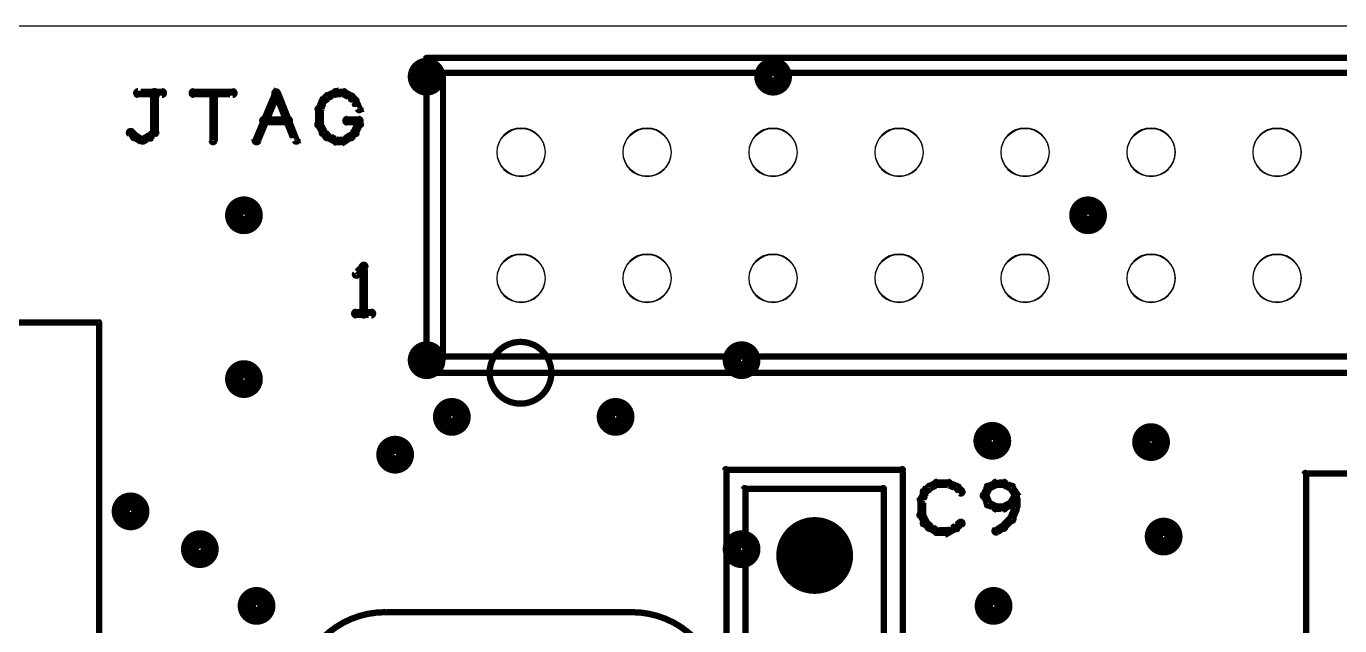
# Model space of a CAD drawing. Extents: x 7835 to 14160, y 8914 to 11568.
# Drawn here: x 9532 to 10575, y 11089 to 11565 of the extents above; entities that cross this region are included whole.
import ezdxf

# ---------------------------------------------------------------- set-up
doc = ezdxf.new("R2010")
doc.units = 0
doc.layers.get('0').update_dxf_attribs({"linetype": 'CONTINUOUS'})
for name, color, linetype in [('_BOARD', 254, 'CONTINUOUS'), ('_DRILL', 251, 'CONTINUOUS'), ('BOTTOM_SOLDER_MASK', 6, 'CONTINUOUS'), ('DOCUMENTATION1', 3, 'CONTINUOUS'), ('TOP_SILKSCREEN', 1, 'CONTINUOUS'), ('TOP_SOLDER_MASK', 2, 'CONTINUOUS')]:
    doc.layers.add(name, color=color, linetype=linetype)

# ---------------------------------------------------------------- blocks, each defined once
blk = doc.blocks.new('VIA')
at = {"const_width": 13}
blk.add_lwpolyline([(-6, 0, 1), (6, 0, 1)], format="xyb", close=True, dxfattribs=at)
blk = doc.blocks.new('PS2')
at = {"const_width": 28}
blk.add_lwpolyline([(-14, 0, 1), (14, 0, 1)], format="xyb", close=True, dxfattribs=at)
blk = doc.blocks.new('PS1_7')
at = {"const_width": 35}
blk.add_lwpolyline([(-18, 0, 1), (18, 0, 1)], format="xyb", close=True, dxfattribs=at)
blk = doc.blocks.new('_HOLE')
blk.add_circle((0, 0), 0.5)

msp = doc.modelspace()

# ---------------------------------------------------------------- linework, layer by layer
at = {"layer": '_BOARD', "color": 3}
msp.add_lwpolyline([(7835, 9315), (11640, 9315), (11640, 9315), (11640, 11565), (11640, 11565), (7835, 11565), (7835, 11565), (7835, 9315), (7835, 9315)], close=True, dxfattribs=at)
at = {"layer": 'DOCUMENTATION1', "color": 94}
for points in [[(10900, 11290, 5, 5, 0), (9850, 11290, 0, 0, 0), (9850, 11290, 3, 3, 0), (9850, 11291, 3, 3, 1), (9850, 11289, 0, 0, 0), (9849, 11290, 3, 3, 1), (9851, 11290, 0, 0, 0), (9850, 11290, 0, 0, 0), (9850, 11290, 5, 5, 0), (9850, 11540, 5, 5, 0), (9850, 11540, 0, 0, 0), (9850, 11540, 3, 3, 0), (9851, 11540, 3, 3, 1), (9849, 11540, 0, 0, 0), (9850, 11541, 3, 3, 1), (9850, 11539, 0, 0, 0), (9850, 11540, 0, 0, 0), (9850, 11540, 5, 5, 0), (10900, 11540, 0, 0, 0)], [(8590, 11330, 5, 5, 0), (9590, 11330, 0, 0, 0), (9590, 11330, 3, 3, 0), (9590, 11329, 3, 3, 1), (9590, 11331, 0, 0, 0), (9591, 11330, 3, 3, 1), (9589, 11330, 0, 0, 0), (9590, 11330, 0, 0, 0), (9590, 11330, 5, 5, 0), (9590, 10230, 0, 0, 0), (9590, 10230, 3, 3, 0), (9589, 10230, 3, 3, 1), (9591, 10230, 0, 0, 0), (9590, 10229, 3, 3, 1), (9590, 10231, 0, 0, 0), (9590, 10230, 0, 0, 0), (9590, 10230, 5, 5, 0), (8590, 10230, 5, 5, 0)], [(10228, 10977, 5, 5, 0), (10228, 11213, 0, 0, 0), (10228, 11213, 3, 3, 0), (10229, 11213, 3, 3, 1), (10226, 11213, 0, 0, 0), (10228, 11212, 3, 3, 1), (10228, 11214, 0, 0, 0), (10228, 11213, 0, 0, 0), (10228, 11213, 5, 5, 0), (10088, 11213, 0, 0, 0), (10088, 11213, 3, 3, 0), (10088, 11214, 3, 3, 1), (10088, 11212, 0, 0, 0), (10089, 11213, 3, 3, 1), (10086, 11213, 0, 0, 0), (10088, 11213, 0, 0, 0), (10088, 11213, 5, 5, 0), (10088, 10977, 0, 0, 0)], [(10923, 11210, 5, 5, 0), (10548, 11210, 0, 0, 0), (10548, 11210, 3, 3, 0), (10548, 11211, 3, 3, 1), (10548, 11209, 0, 0, 0), (10549, 11210, 3, 3, 1), (10546, 11210, 0, 0, 0), (10548, 11210, 0, 0, 0), (10548, 11210, 5, 5, 0), (10548, 11060, 5, 5, 0), (10548, 11060, 0, 0, 0), (10548, 11060, 3, 3, 0), (10546, 11060, 3, 3, 1), (10549, 11060, 0, 0, 0), (10548, 11061, 3, 3, 1), (10548, 11059, 0, 0, 0), (10548, 11060, 0, 0, 0), (10548, 11060, 5, 5, 0), (10923, 11060, 0, 0, 0)], [(10013, 11099, 3, 3, 1), (10013, 11101, 0, 0, 0), (10013, 11100, 0, 0, 0), (10013, 11100, 5, 5, 0), (9817, 11100, 0, 0, 0), (9817, 11100, 3, 3, 0), (9817, 11101, 3, 3, 1), (9817, 11099, 0, 0, 0), (9817, 11099, 3, 3, 1), (9817, 11101, 0, 0, 0), (9817, 11100, 0, 0, 0), (9817, 11100, 5, 5, 1), (9817, 10960, 0, 0, 0)], [(10013, 10960, 5, 5, 1), (10013, 11100, 5, 5, 0), (10013, 11100, 0, 0, 0), (10013, 11100, 3, 3, 0), (10013, 11101, 3, 3, 1), (10013, 11099, 0, 0, 0)]]:
    msp.add_lwpolyline(points, format="xyseb", dxfattribs=at)
at = {"layer": 'TOP_SILKSCREEN', "color": 135}
for points in [[(10888, 11303, 5, 5, 0), (9863, 11303, 0, 0, 0), (9863, 11303, 3, 3, 0), (9863, 11304, 3, 3, 1), (9863, 11301, 0, 0, 0), (9861, 11303, 3, 3, 1), (9864, 11303, 0, 0, 0), (9863, 11303, 0, 0, 0), (9863, 11303, 5, 5, 0), (9863, 11528, 5, 5, 0), (9863, 11528, 0, 0, 0), (9863, 11528, 3, 3, 0), (9864, 11528, 3, 3, 1), (9861, 11528, 0, 0, 0), (9863, 11529, 3, 3, 1), (9863, 11526, 0, 0, 0), (9863, 11528, 0, 0, 0), (9863, 11528, 5, 5, 0), (10888, 11528, 0, 0, 0)], [(9634, 11510, 4, 4, 1), (9634, 11514, 0, 0, 0), (9634, 11512, 0, 0, 0), (9634, 11512, 7, 7, 0), (9621, 11512, 7, 7, 0), (9621, 11512, 0, 0, 0), (9621, 11512, 4, 4, 0), (9621, 11514, 4, 4, 1), (9621, 11510, 0, 0, 0)], [(9632, 11481, 4, 4, 1), (9636, 11481, 0, 0, 0), (9634, 11481, 0, 0, 0), (9634, 11481, 7, 7, 0), (9634, 11512, 7, 7, 0), (9634, 11512, 0, 0, 0), (9634, 11512, 4, 4, 0), (9636, 11512, 4, 4, 1), (9632, 11512, 0, 0, 0)], [(9634, 11514, 4, 4, 1), (9634, 11510, 0, 0, 0), (9634, 11512, 0, 0, 0), (9634, 11512, 7, 7, 0), (9640, 11512, 7, 7, 0), (9640, 11512, 0, 0, 0), (9640, 11512, 4, 4, 0), (9640, 11510, 4, 4, 1), (9640, 11514, 0, 0, 0)], [(9665, 11514, 4, 4, 1), (9665, 11510, 0, 0, 0), (9665, 11512, 0, 0, 0), (9665, 11512, 7, 7, 0), (9696, 11512, 7, 7, 0), (9696, 11512, 0, 0, 0), (9696, 11512, 4, 4, 0), (9696, 11510, 4, 4, 1), (9696, 11514, 0, 0, 0)], [(9679, 11474, 4, 4, 1), (9682, 11474, 0, 0, 0), (9681, 11474, 0, 0, 0), (9681, 11474, 7, 7, 0), (9681, 11512, 7, 7, 0), (9681, 11512, 0, 0, 0), (9681, 11512, 4, 4, 0), (9682, 11512, 4, 4, 1), (9679, 11512, 0, 0, 0)], [(9713, 11475, 4, 4, 1), (9717, 11474, 0, 0, 0), (9715, 11474, 0, 0, 0), (9715, 11474, 7, 7, 0), (9731, 11512, 7, 7, 0), (9731, 11512, 0, 0, 0), (9731, 11512, 4, 4, 0), (9732, 11511, 4, 4, 1), (9729, 11513, 0, 0, 0)], [(9732, 11513, 4, 4, 1), (9729, 11511, 0, 0, 0), (9731, 11512, 0, 0, 0), (9731, 11512, 7, 7, 0), (9746, 11474, 7, 7, 0), (9746, 11474, 0, 0, 0), (9746, 11474, 4, 4, 0), (9745, 11474, 4, 4, 1), (9748, 11475, 0, 0, 0)], [(9763, 11500, 4, 4, 1), (9767, 11499, 0, 0, 0), (9765, 11499, 0, 0, 0), (9765, 11499, 7, 7, 0), (9768, 11506, 7, 7, 0), (9768, 11506, 0, 0, 0), (9768, 11506, 4, 4, 0), (9770, 11505, 4, 4, 1), (9767, 11506, 0, 0, 0)], [(9767, 11507, 4, 4, 1), (9769, 11504, 0, 0, 0), (9768, 11506, 0, 0, 0), (9768, 11506, 7, 7, 0), (9771, 11509, 7, 7, 0), (9771, 11509, 0, 0, 0), (9771, 11509, 4, 4, 0), (9772, 11508, 4, 4, 1), (9770, 11510, 0, 0, 0)], [(9770, 11510, 4, 4, 1), (9772, 11507, 0, 0, 0), (9771, 11509, 0, 0, 0), (9771, 11509, 7, 7, 0), (9778, 11512, 7, 7, 0), (9778, 11512, 0, 0, 0), (9778, 11512, 4, 4, 0), (9778, 11510, 4, 4, 1), (9777, 11513, 0, 0, 0)], [(9778, 11514, 4, 4, 1), (9778, 11510, 0, 0, 0), (9778, 11512, 0, 0, 0), (9778, 11512, 7, 7, 0), (9784, 11512, 7, 7, 0), (9784, 11512, 0, 0, 0), (9784, 11512, 4, 4, 0), (9784, 11510, 4, 4, 1), (9784, 11514, 0, 0, 0)], [(9785, 11513, 4, 4, 1), (9783, 11510, 0, 0, 0), (9784, 11512, 0, 0, 0), (9784, 11512, 7, 7, 0), (9790, 11509, 7, 7, 0), (9790, 11509, 0, 0, 0), (9790, 11509, 4, 4, 0), (9789, 11507, 4, 4, 1), (9791, 11510, 0, 0, 0)], [(9791, 11510, 4, 4, 1), (9789, 11508, 0, 0, 0), (9790, 11509, 0, 0, 0), (9790, 11509, 7, 7, 0), (9793, 11506, 7, 7, 0), (9793, 11506, 0, 0, 0), (9793, 11506, 4, 4, 0), (9792, 11504, 4, 4, 1), (9794, 11507, 0, 0, 0)], [(9795, 11506, 4, 4, 1), (9792, 11505, 0, 0, 0), (9793, 11506, 0, 0, 0), (9793, 11506, 7, 7, 0), (9796, 11499, 7, 7, 0), (9796, 11499, 0, 0, 0), (9796, 11499, 4, 4, 0), (9795, 11499, 4, 4, 1), (9798, 11500, 0, 0, 0)], [(9763, 11487, 4, 4, 1), (9767, 11487, 0, 0, 0), (9765, 11487, 0, 0, 0), (9765, 11487, 7, 7, 0), (9765, 11499, 7, 7, 0), (9765, 11499, 0, 0, 0), (9765, 11499, 4, 4, 0), (9767, 11499, 4, 4, 1), (9763, 11499, 0, 0, 0)], [(9721, 11492, 4, 4, 1), (9721, 11488, 0, 0, 0), (9721, 11490, 0, 0, 0), (9721, 11490, 7, 7, 0), (9740, 11490, 7, 7, 0), (9740, 11490, 0, 0, 0), (9740, 11490, 4, 4, 0), (9740, 11488, 4, 4, 1), (9740, 11492, 0, 0, 0)], [(9767, 11480, 4, 4, 1), (9770, 11481, 0, 0, 0), (9768, 11481, 0, 0, 0), (9768, 11481, 7, 7, 0), (9765, 11487, 7, 7, 0), (9765, 11487, 0, 0, 0), (9765, 11487, 4, 4, 0), (9767, 11488, 4, 4, 1), (9763, 11486, 0, 0, 0)], [(9787, 11492, 4, 4, 1), (9787, 11488, 0, 0, 0), (9787, 11490, 0, 0, 0), (9787, 11490, 7, 7, 0), (9796, 11490, 7, 7, 0), (9796, 11490, 0, 0, 0), (9796, 11490, 4, 4, 0), (9796, 11488, 4, 4, 1), (9796, 11492, 0, 0, 0)], [(9798, 11486, 4, 4, 1), (9795, 11488, 0, 0, 0), (9796, 11487, 0, 0, 0), (9796, 11487, 7, 7, 0), (9793, 11481, 7, 7, 0), (9793, 11481, 0, 0, 0), (9793, 11481, 4, 4, 0), (9792, 11481, 4, 4, 1), (9795, 11480, 0, 0, 0)], [(9798, 11490, 4, 4, 1), (9795, 11490, 0, 0, 0), (9796, 11490, 0, 0, 0), (9796, 11490, 7, 7, 0), (9796, 11487, 7, 7, 0), (9796, 11487, 0, 0, 0), (9796, 11487, 4, 4, 0), (9795, 11487, 4, 4, 1), (9798, 11487, 0, 0, 0)], [(9616, 11482, 4, 4, 1), (9614, 11479, 0, 0, 0), (9615, 11481, 0, 0, 0), (9615, 11481, 7, 7, 0), (9618, 11478, 7, 7, 0), (9618, 11478, 0, 0, 0), (9618, 11478, 4, 4, 0), (9617, 11476, 4, 4, 1), (9619, 11479, 0, 0, 0)], [(9619, 11479, 4, 4, 1), (9617, 11476, 0, 0, 0), (9618, 11478, 0, 0, 0), (9618, 11478, 7, 7, 0), (9624, 11474, 7, 7, 0), (9624, 11474, 0, 0, 0), (9624, 11474, 4, 4, 0), (9624, 11473, 4, 4, 1), (9625, 11476, 0, 0, 0)], [(9624, 11476, 4, 4, 1), (9625, 11473, 0, 0, 0), (9624, 11474, 0, 0, 0), (9624, 11474, 7, 7, 0), (9631, 11478, 7, 7, 0), (9631, 11478, 0, 0, 0), (9631, 11478, 4, 4, 0), (9631, 11476, 4, 4, 1), (9630, 11479, 0, 0, 0)], [(9629, 11479, 4, 4, 1), (9632, 11476, 0, 0, 0), (9631, 11478, 0, 0, 0), (9631, 11478, 7, 7, 0), (9634, 11481, 7, 7, 0), (9634, 11481, 0, 0, 0), (9634, 11481, 4, 4, 0), (9635, 11479, 4, 4, 1), (9633, 11482, 0, 0, 0)], [(9770, 11476, 4, 4, 1), (9772, 11479, 0, 0, 0), (9771, 11478, 0, 0, 0), (9771, 11478, 7, 7, 0), (9768, 11481, 7, 7, 0), (9768, 11481, 0, 0, 0), (9768, 11481, 4, 4, 0), (9769, 11482, 4, 4, 1), (9767, 11479, 0, 0, 0)], [(9777, 11473, 4, 4, 1), (9778, 11476, 0, 0, 0), (9778, 11474, 0, 0, 0), (9778, 11474, 7, 7, 0), (9771, 11478, 7, 7, 0), (9771, 11478, 0, 0, 0), (9771, 11478, 4, 4, 0), (9772, 11479, 4, 4, 1), (9770, 11476, 0, 0, 0)], [(9784, 11473, 4, 4, 1), (9784, 11476, 0, 0, 0), (9784, 11474, 0, 0, 0), (9784, 11474, 7, 7, 0), (9778, 11474, 7, 7, 0), (9778, 11474, 0, 0, 0), (9778, 11474, 4, 4, 0), (9778, 11476, 4, 4, 1), (9778, 11473, 0, 0, 0)], [(9791, 11476, 4, 4, 1), (9789, 11479, 0, 0, 0), (9790, 11478, 0, 0, 0), (9790, 11478, 7, 7, 0), (9784, 11474, 7, 7, 0), (9784, 11474, 0, 0, 0), (9784, 11474, 4, 4, 0), (9783, 11476, 4, 4, 1), (9785, 11473, 0, 0, 0)], [(9794, 11479, 4, 4, 1), (9792, 11482, 0, 0, 0), (9793, 11481, 0, 0, 0), (9793, 11481, 7, 7, 0), (9790, 11478, 7, 7, 0), (9790, 11478, 0, 0, 0), (9790, 11478, 4, 4, 0), (9789, 11479, 4, 4, 1), (9791, 11476, 0, 0, 0)], [(9801, 11373, 4, 4, 1), (9799, 11376, 0, 0, 0), (9800, 11374, 0, 0, 0), (9800, 11374, 7, 7, 0), (9794, 11368, 7, 7, 0), (9794, 11368, 0, 0, 0), (9794, 11368, 4, 4, 0), (9793, 11369, 4, 4, 1), (9795, 11367, 0, 0, 0)], [(9798, 11337, 4, 4, 1), (9802, 11337, 0, 0, 0), (9800, 11337, 0, 0, 0), (9800, 11337, 7, 7, 0), (9800, 11374, 7, 7, 0), (9800, 11374, 0, 0, 0), (9800, 11374, 4, 4, 0), (9802, 11374, 4, 4, 1), (9798, 11374, 0, 0, 0)], [(9794, 11339, 4, 4, 1), (9794, 11335, 0, 0, 0), (9794, 11337, 0, 0, 0), (9794, 11337, 7, 7, 0), (9806, 11337, 7, 7, 0), (9806, 11337, 0, 0, 0), (9806, 11337, 4, 4, 0), (9806, 11335, 4, 4, 1), (9806, 11339, 0, 0, 0)], [(10255, 11204, 4, 4, 1), (10255, 11200, 0, 0, 0), (10255, 11202, 0, 0, 0), (10255, 11202, 7, 7, 0), (10264, 11202, 7, 7, 0), (10264, 11202, 0, 0, 0), (10264, 11202, 4, 4, 0), (10264, 11200, 4, 4, 1), (10264, 11204, 0, 0, 0)], [(10308, 11200, 4, 4, 1), (10308, 11204, 0, 0, 0), (10308, 11202, 0, 0, 0), (10308, 11202, 7, 7, 0), (10302, 11202, 7, 7, 0), (10302, 11202, 0, 0, 0), (10302, 11202, 4, 4, 0), (10302, 11204, 4, 4, 1), (10302, 11200, 0, 0, 0)], [(10213, 10992, 5, 5, 0), (10213, 11198, 0, 0, 0), (10213, 11198, 3, 3, 0), (10214, 11198, 3, 3, 1), (10211, 11198, 0, 0, 0), (10213, 11197, 3, 3, 1), (10213, 11199, 0, 0, 0), (10213, 11198, 0, 0, 0), (10213, 11198, 5, 5, 0), (10103, 11198, 0, 0, 0), (10103, 11198, 3, 3, 0), (10103, 11199, 3, 3, 1), (10103, 11197, 0, 0, 0), (10104, 11198, 3, 3, 1), (10101, 11198, 0, 0, 0), (10103, 11198, 0, 0, 0), (10103, 11198, 5, 5, 0), (10103, 10992, 0, 0, 0)], [(10241, 11190, 4, 4, 1), (10244, 11189, 0, 0, 0), (10243, 11189, 0, 0, 0), (10243, 11189, 7, 7, 0), (10246, 11196, 7, 7, 0), (10246, 11196, 0, 0, 0), (10246, 11196, 4, 4, 0), (10247, 11195, 4, 4, 1), (10244, 11196, 0, 0, 0)], [(10244, 11197, 4, 4, 1), (10247, 11194, 0, 0, 0), (10246, 11196, 0, 0, 0), (10246, 11196, 7, 7, 0), (10249, 11199, 7, 7, 0), (10249, 11199, 0, 0, 0), (10249, 11199, 4, 4, 0), (10250, 11198, 4, 4, 1), (10248, 11200, 0, 0, 0)], [(10248, 11200, 4, 4, 1), (10250, 11197, 0, 0, 0), (10249, 11199, 0, 0, 0), (10249, 11199, 7, 7, 0), (10255, 11202, 7, 7, 0), (10255, 11202, 0, 0, 0), (10255, 11202, 4, 4, 0), (10256, 11200, 4, 4, 1), (10254, 11203, 0, 0, 0)], [(10265, 11203, 4, 4, 1), (10264, 11200, 0, 0, 0), (10264, 11202, 0, 0, 0), (10264, 11202, 7, 7, 0), (10271, 11199, 7, 7, 0), (10271, 11199, 0, 0, 0), (10271, 11199, 4, 4, 0), (10270, 11197, 4, 4, 1), (10271, 11200, 0, 0, 0)], [(10272, 11200, 4, 4, 1), (10269, 11198, 0, 0, 0), (10271, 11199, 0, 0, 0), (10271, 11199, 7, 7, 0), (10274, 11196, 7, 7, 0), (10274, 11196, 0, 0, 0), (10274, 11196, 4, 4, 0), (10273, 11194, 4, 4, 1), (10275, 11197, 0, 0, 0)], [(10297, 11198, 4, 4, 1), (10294, 11200, 0, 0, 0), (10296, 11199, 0, 0, 0), (10296, 11199, 7, 7, 0), (10293, 11193, 7, 7, 0), (10293, 11193, 0, 0, 0), (10293, 11193, 4, 4, 0), (10291, 11193, 4, 4, 1), (10294, 11192, 0, 0, 0)], [(10294, 11193, 4, 4, 1), (10291, 11192, 0, 0, 0), (10293, 11193, 0, 0, 0), (10293, 11193, 7, 7, 0), (10296, 11186, 7, 7, 0), (10296, 11186, 0, 0, 0), (10296, 11186, 4, 4, 0), (10294, 11185, 4, 4, 1), (10297, 11187, 0, 0, 0)], [(10303, 11200, 4, 4, 1), (10301, 11203, 0, 0, 0), (10302, 11202, 0, 0, 0), (10302, 11202, 7, 7, 0), (10296, 11199, 7, 7, 0), (10296, 11199, 0, 0, 0), (10296, 11199, 4, 4, 0), (10295, 11200, 4, 4, 1), (10296, 11197, 0, 0, 0)], [(10314, 11197, 4, 4, 1), (10315, 11200, 0, 0, 0), (10314, 11199, 0, 0, 0), (10314, 11199, 7, 7, 0), (10308, 11202, 7, 7, 0), (10308, 11202, 0, 0, 0), (10308, 11202, 4, 4, 0), (10309, 11203, 4, 4, 1), (10307, 11200, 0, 0, 0)], [(10316, 11192, 4, 4, 1), (10319, 11193, 0, 0, 0), (10318, 11193, 0, 0, 0), (10318, 11193, 7, 7, 0), (10314, 11199, 7, 7, 0), (10314, 11199, 0, 0, 0), (10314, 11199, 4, 4, 0), (10316, 11200, 4, 4, 1), (10313, 11198, 0, 0, 0)], [(10313, 11187, 4, 4, 1), (10316, 11185, 0, 0, 0), (10314, 11186, 0, 0, 0), (10314, 11186, 7, 7, 0), (10318, 11193, 7, 7, 0), (10318, 11193, 0, 0, 0), (10318, 11193, 4, 4, 0), (10319, 11192, 4, 4, 1), (10316, 11193, 0, 0, 0)], [(10316, 11183, 4, 4, 1), (10319, 11183, 0, 0, 0), (10318, 11183, 0, 0, 0), (10318, 11183, 7, 7, 0), (10318, 11193, 7, 7, 0), (10318, 11193, 0, 0, 0), (10318, 11193, 4, 4, 0), (10319, 11193, 4, 4, 1), (10316, 11193, 0, 0, 0)], [(10241, 11177, 4, 4, 1), (10244, 11177, 0, 0, 0), (10243, 11177, 0, 0, 0), (10243, 11177, 7, 7, 0), (10243, 11189, 7, 7, 0), (10243, 11189, 0, 0, 0), (10243, 11189, 4, 4, 0), (10244, 11189, 4, 4, 1), (10241, 11189, 0, 0, 0)], [(10296, 11188, 4, 4, 1), (10295, 11185, 0, 0, 0), (10296, 11186, 0, 0, 0), (10296, 11186, 7, 7, 0), (10302, 11183, 7, 7, 0), (10302, 11183, 0, 0, 0), (10302, 11183, 4, 4, 0), (10301, 11182, 4, 4, 1), (10303, 11185, 0, 0, 0)], [(10302, 11185, 4, 4, 1), (10302, 11181, 0, 0, 0), (10302, 11183, 0, 0, 0), (10302, 11183, 7, 7, 0), (10308, 11183, 7, 7, 0), (10308, 11183, 0, 0, 0), (10308, 11183, 4, 4, 0), (10308, 11181, 4, 4, 1), (10308, 11185, 0, 0, 0)], [(10307, 11185, 4, 4, 1), (10309, 11182, 0, 0, 0), (10308, 11183, 0, 0, 0), (10308, 11183, 7, 7, 0), (10314, 11186, 7, 7, 0), (10314, 11186, 0, 0, 0), (10314, 11186, 4, 4, 0), (10315, 11185, 4, 4, 1), (10314, 11188, 0, 0, 0)], [(10313, 11174, 4, 4, 1), (10316, 11173, 0, 0, 0), (10314, 11174, 0, 0, 0), (10314, 11174, 7, 7, 0), (10318, 11183, 7, 7, 0), (10318, 11183, 0, 0, 0), (10318, 11183, 4, 4, 0), (10319, 11183, 4, 4, 1), (10316, 11184, 0, 0, 0)], [(10244, 11170, 4, 4, 1), (10247, 11171, 0, 0, 0), (10246, 11171, 0, 0, 0), (10246, 11171, 7, 7, 0), (10243, 11177, 7, 7, 0), (10243, 11177, 0, 0, 0), (10243, 11177, 4, 4, 0), (10244, 11178, 4, 4, 1), (10241, 11176, 0, 0, 0)], [(10248, 11166, 4, 4, 1), (10250, 11169, 0, 0, 0), (10249, 11168, 0, 0, 0), (10249, 11168, 7, 7, 0), (10246, 11171, 7, 7, 0), (10246, 11171, 0, 0, 0), (10246, 11171, 4, 4, 0), (10247, 11172, 4, 4, 1), (10244, 11169, 0, 0, 0)], [(10307, 11169, 4, 4, 1), (10309, 11166, 0, 0, 0), (10308, 11168, 0, 0, 0), (10308, 11168, 7, 7, 0), (10314, 11174, 7, 7, 0), (10314, 11174, 0, 0, 0), (10314, 11174, 4, 4, 0), (10316, 11173, 4, 4, 1), (10313, 11175, 0, 0, 0)], [(10254, 11163, 4, 4, 1), (10256, 11166, 0, 0, 0), (10255, 11164, 0, 0, 0), (10255, 11164, 7, 7, 0), (10249, 11168, 7, 7, 0), (10249, 11168, 0, 0, 0), (10249, 11168, 4, 4, 0), (10250, 11169, 4, 4, 1), (10248, 11166, 0, 0, 0)], [(10264, 11163, 4, 4, 1), (10264, 11166, 0, 0, 0), (10264, 11164, 0, 0, 0), (10264, 11164, 7, 7, 0), (10255, 11164, 7, 7, 0), (10255, 11164, 0, 0, 0), (10255, 11164, 4, 4, 0), (10255, 11166, 4, 4, 1), (10255, 11163, 0, 0, 0)], [(10271, 11166, 4, 4, 1), (10270, 11169, 0, 0, 0), (10271, 11168, 0, 0, 0), (10271, 11168, 7, 7, 0), (10264, 11164, 7, 7, 0), (10264, 11164, 0, 0, 0), (10264, 11164, 4, 4, 0), (10264, 11166, 4, 4, 1), (10265, 11163, 0, 0, 0)], [(10275, 11169, 4, 4, 1), (10273, 11172, 0, 0, 0), (10274, 11171, 0, 0, 0), (10274, 11171, 7, 7, 0), (10271, 11168, 7, 7, 0), (10271, 11168, 0, 0, 0), (10271, 11168, 4, 4, 0), (10269, 11169, 4, 4, 1), (10272, 11166, 0, 0, 0)], [(10301, 11166, 4, 4, 1), (10303, 11163, 0, 0, 0), (10302, 11164, 0, 0, 0), (10302, 11164, 7, 7, 0), (10308, 11168, 7, 7, 0), (10308, 11168, 0, 0, 0), (10308, 11168, 4, 4, 0), (10309, 11166, 4, 4, 1), (10307, 11169, 0, 0, 0)]]:
    msp.add_lwpolyline(points, format="xyseb", dxfattribs=at)
msp.add_lwpolyline([(9901, 11290, 3, 3, 1), (9899, 11290, 0, 0, 0), (9900, 11290, 0, 0, 0), (9900, 11290, 5, 5, 1), (9949, 11290, 0, 0, 0), (9949, 11290, 3, 3, 0), (9950, 11290, 3, 3, 1), (9948, 11290, 0, 0, 0), (9948, 11290, 3, 3, 1), (9950, 11290, 0, 0, 0), (9949, 11290, 0, 0, 0), (9949, 11290, 5, 5, 1), (9900, 11290, 5, 5, 0), (9900, 11290, 0, 0, 0), (9900, 11290, 3, 3, 0), (9899, 11290, 3, 3, 1), (9901, 11290, 0, 0, 0)], format="xyseb", close=True, dxfattribs=at)

# ---------------------------------------------------------------- block references
at = {"layer": '_DRILL'}
for p, xscale, yscale in [((9850, 11525), 15, 15), ((10125, 11525), 15, 15), ((9925, 11465), 38, 38), ((10025, 11465), 38, 38), ((10125, 11465), 38, 38), ((10225, 11465), 38, 38), ((10325, 11465), 38, 38), ((10425, 11465), 38, 38), ((10525, 11465), 38, 38), ((9705, 11415), 15, 15), ((10375, 11415), 15, 15), ((9925, 11365), 38, 38), ((10025, 11365), 38, 38), ((10125, 11365), 38, 38), ((10225, 11365), 38, 38), ((10325, 11365), 38, 38), ((10425, 11365), 38, 38), ((10525, 11365), 38, 38), ((9850, 11300), 15, 15), ((10100, 11300), 15, 15), ((9705, 11285), 15, 15), ((9870, 11255), 15, 15), ((10000, 11255), 15, 15), ((10299, 11236), 15, 15), ((10425, 11235), 15, 15), ((9825, 11225), 15, 15), ((9615, 11180), 15, 15), ((10435, 11160), 15, 15), ((9670, 11150), 15, 15), ((10100, 11150), 15, 15), ((10158, 11145), 29, 29), ((9715, 11105), 15, 15), ((10300, 11105), 15, 15)]:
    msp.add_blockref('_HOLE', p, dxfattribs=dict(at, xscale=xscale, yscale=yscale))
at = {"layer": 'BOTTOM_SOLDER_MASK', "color": 2, "xscale": 1.2, "yscale": 1.2}
for p in [(9850, 11525), (9850, 11525), (10125, 11525), (10125, 11525), (9705, 11415), (9705, 11415), (10375, 11415), (10375, 11415), (9850, 11300), (9850, 11300), (10100, 11300), (10100, 11300), (9705, 11285), (9705, 11285), (9870, 11255), (9870, 11255), (10000, 11255), (10000, 11255), (10299, 11236), (10299, 11236), (10425, 11235), (10425, 11235), (9825, 11225), (9825, 11225), (9615, 11180), (9615, 11180), (10435, 11160), (10435, 11160), (9670, 11150), (9670, 11150), (10100, 11150), (10100, 11150), (9715, 11105), (9715, 11105), (10300, 11105), (10300, 11105)]:
    msp.add_blockref('VIA', p, dxfattribs=at)
at = {"layer": 'BOTTOM_SOLDER_MASK', "color": 253}
for name, p, xscale, yscale, rotation in [('PS1_7', (9925, 11465), 1.071, 1.067, 180), ('PS1_7', (9925, 11465), 1.071, 1.067, 180), ('PS1_7', (10025, 11465), 1.071, 1.067, 180), ('PS1_7', (10025, 11465), 1.071, 1.067, 180), ('PS1_7', (10125, 11465), 1.071, 1.067, 180), ('PS1_7', (10125, 11465), 1.071, 1.067, 180), ('PS1_7', (10225, 11465), 1.071, 1.067, 180), ('PS1_7', (10225, 11465), 1.071, 1.067, 180), ('PS1_7', (10325, 11465), 1.071, 1.067, 180), ('PS1_7', (10325, 11465), 1.071, 1.067, 180), ('PS1_7', (10425, 11365), 1.071, 1.067, 180), ('PS1_7', (10425, 11365), 1.071, 1.067, 180), ('PS1_7', (10525, 11365), 1.071, 1.067, 180), ('PS1_7', (10525, 11365), 1.071, 1.067, 180), ('PS2', (10158, 11145), 1.089, 1.089, 90), ('PS2', (10158, 11145), 1.089, 1.089, 90)]:
    msp.add_blockref(name, p, dxfattribs=dict(at, xscale=xscale, yscale=yscale, rotation=rotation))
at = {"layer": 'BOTTOM_SOLDER_MASK', "color": 253, "xscale": 1.071, "yscale": 1.067}
for p in [(10425, 11465), (10425, 11465), (10525, 11465), (10525, 11465), (9925, 11365), (9925, 11365), (10025, 11365), (10025, 11365), (10125, 11365), (10125, 11365), (10225, 11365), (10225, 11365), (10325, 11365), (10325, 11365)]:
    msp.add_blockref('PS1_7', p, dxfattribs=at)
at = {"layer": 'TOP_SOLDER_MASK', "color": 2, "xscale": 1.2, "yscale": 1.2}
for p in [(9850, 11525), (9850, 11525), (10125, 11525), (10125, 11525), (9705, 11415), (9705, 11415), (10375, 11415), (10375, 11415), (9850, 11300), (9850, 11300), (10100, 11300), (10100, 11300), (9705, 11285), (9705, 11285), (9870, 11255), (9870, 11255), (10000, 11255), (10000, 11255), (10299, 11236), (10299, 11236), (10425, 11235), (10425, 11235), (9825, 11225), (9825, 11225), (9615, 11180), (9615, 11180), (10435, 11160), (10435, 11160), (9670, 11150), (9670, 11150), (10100, 11150), (10100, 11150), (9715, 11105), (9715, 11105), (10300, 11105), (10300, 11105)]:
    msp.add_blockref('VIA', p, dxfattribs=at)
at = {"layer": 'TOP_SOLDER_MASK', "color": 253}
for name, p, xscale, yscale, rotation in [('PS1_7', (9925, 11465), 1.071, 1.067, 180), ('PS1_7', (9925, 11465), 1.071, 1.067, 180), ('PS1_7', (10025, 11465), 1.071, 1.067, 180), ('PS1_7', (10025, 11465), 1.071, 1.067, 180), ('PS1_7', (10125, 11465), 1.071, 1.067, 180), ('PS1_7', (10125, 11465), 1.071, 1.067, 180), ('PS1_7', (10225, 11465), 1.071, 1.067, 180), ('PS1_7', (10225, 11465), 1.071, 1.067, 180), ('PS1_7', (10325, 11465), 1.071, 1.067, 180), ('PS1_7', (10325, 11465), 1.071, 1.067, 180), ('PS1_7', (10425, 11365), 1.071, 1.067, 180), ('PS1_7', (10425, 11365), 1.071, 1.067, 180), ('PS1_7', (10525, 11365), 1.071, 1.067, 180), ('PS1_7', (10525, 11365), 1.071, 1.067, 180), ('PS2', (10158, 11145), 1.089, 1.089, 90), ('PS2', (10158, 11145), 1.089, 1.089, 90)]:
    msp.add_blockref(name, p, dxfattribs=dict(at, xscale=xscale, yscale=yscale, rotation=rotation))
at = {"layer": 'TOP_SOLDER_MASK', "color": 253, "xscale": 1.071, "yscale": 1.067}
for p in [(10425, 11465), (10425, 11465), (10525, 11465), (10525, 11465), (9925, 11365), (9925, 11365), (10025, 11365), (10025, 11365), (10125, 11365), (10125, 11365), (10225, 11365), (10225, 11365), (10325, 11365), (10325, 11365)]:
    msp.add_blockref('PS1_7', p, dxfattribs=at)

doc.saveas('drawing.dxf')
